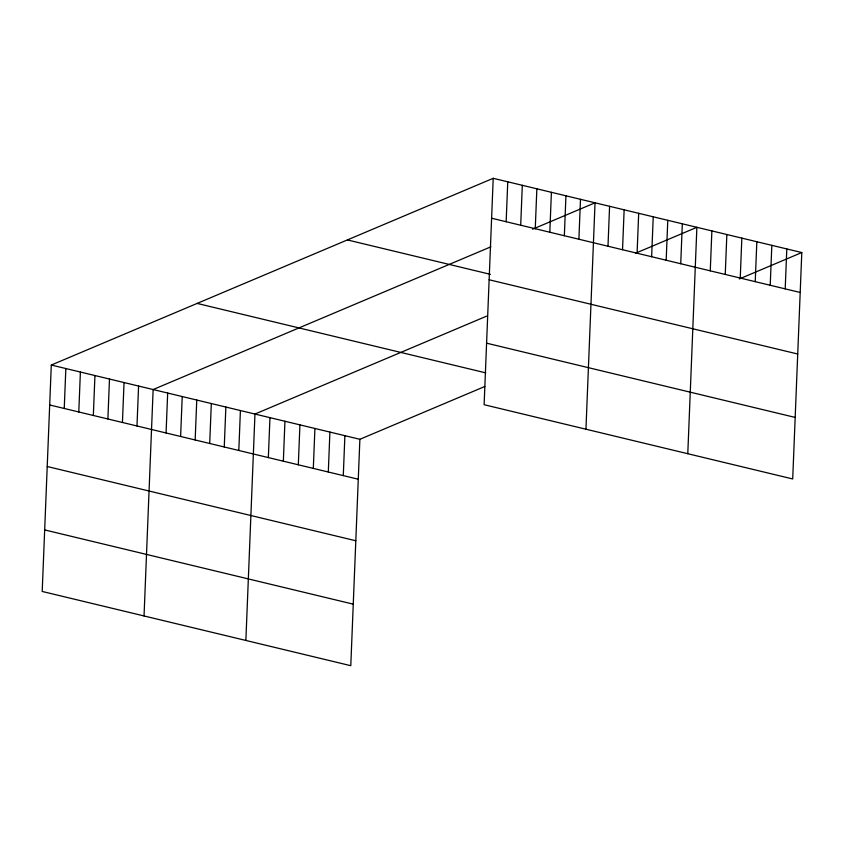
<?xml version="1.0" encoding="UTF-8"?>
<svg xmlns="http://www.w3.org/2000/svg" width="844" height="844" viewBox="0 0 844 844"><rect width="100%" height="100%" fill="white"/><g stroke="black" fill="none" stroke-linecap="round" stroke-linejoin="round"><path stroke-width="1.27" d="M493.212 178.306L484.118 404.709L792.706 478.959L801.8 252.546L493.212 178.306L51.294 365.041L42.2 591.454L350.787 665.694L359.882 439.291L484.878 386.468M64.239 408.475L65.843 368.543M78.787 411.977L80.391 372.046M93.336 415.47L94.939 375.548M107.884 418.972L109.488 379.051M122.433 422.475L124.036 382.543M136.981 425.977L138.585 386.046M144.039 615.951L153.133 389.548L490.881 246.817M166.068 432.972L167.671 393.051M180.616 436.475L182.22 396.543M195.164 439.977L196.768 400.045M209.713 443.48L211.316 403.548M224.261 446.972L225.865 407.051M238.81 450.474L240.413 410.553M245.868 640.459L254.962 414.045L486.65 316.141M268.35 457.585L269.953 417.653M283.341 461.193L284.945 421.262M298.322 464.801L299.926 424.87M313.314 468.399L314.917 428.478M328.305 472.007L329.909 432.075M343.286 475.615L344.89 435.683M506.157 221.729L507.761 181.798M520.706 225.232L522.309 185.3M535.254 228.735L536.858 188.803M549.803 232.227L551.406 192.305M564.341 235.729L565.944 195.808M578.889 239.232L580.493 199.3M585.947 429.206L595.041 202.803L532.543 229.209M607.986 246.237L609.59 206.305M622.534 249.729L624.138 209.808M637.083 253.232L638.686 213.3M651.631 256.734L653.235 216.802M666.18 260.237L667.783 220.305M680.728 263.729L682.332 223.808M687.786 453.713L696.88 227.31L635.532 253.232M710.268 270.84L711.872 230.908M725.249 274.448L726.853 234.516M740.241 278.056L741.844 238.124M755.232 281.664L756.836 241.732M770.224 285.261L771.827 245.34M785.205 288.87L786.808 248.938M739.302 278.963L801.8 252.546M491.609 218.227L800.196 292.478M347.38 239.928L490.427 274.342M489.13 279.765L797.728 354.016M486.587 343.17L795.175 417.421M197.127 303.418L485.733 372.858M51.294 365.041L359.882 439.291M49.691 404.972L358.278 479.223M47.222 466.51L355.809 540.761M44.669 529.916L353.267 604.156"/></g></svg>
